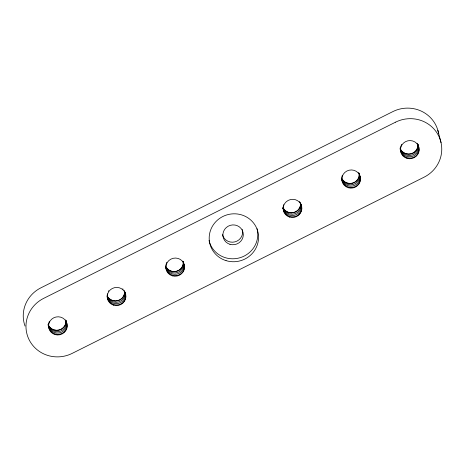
<?xml version="1.0" encoding="UTF-8"?>
<svg xmlns="http://www.w3.org/2000/svg" width="465" height="465" viewBox="0 0 465 465"><rect width="100%" height="100%" fill="white"/><g stroke="black" fill="none" stroke-linecap="round" stroke-linejoin="round"><path stroke-width="0.7" d="M437.832 130.223L441.047 142.656M242.282 229.443A10.236 9.899 -14.5 0 1 234.906 241.876A10.236 9.899 -14.5 0 1 222.456 234.534M438.571 133.374A31.998 30.934 -14.5 0 0 392.832 111.612L40.903 287.829A31.998 30.934 -14.5 0 0 25.04 326.075M124.719 291.509A9.387 9.073 -14.5 0 1 117.895 300.582A9.387 9.073 -14.5 0 1 107.252 296.565M183.338 261.568A9.387 9.073 -14.5 0 1 176.834 271.13A9.387 9.073 -14.5 0 1 165.906 267.195M300.681 203.403A9.387 9.073 -14.5 0 1 293.572 212.552A9.387 9.073 -14.5 0 1 282.941 207.96M359.335 174.032A9.387 9.073 -14.5 0 1 352.232 183.181A9.387 9.073 -14.5 0 1 341.595 178.589M417.994 144.667A9.387 9.073 -14.5 0 1 410.886 153.816A9.387 9.073 -14.5 0 1 400.249 149.219M66.065 320.879A9.387 9.073 -14.5 0 1 58.671 330.098A9.387 9.073 -14.5 0 1 48.075 324.919M257.064 228.652A24.744 23.924 -14.5 0 1 238.812 258.052A24.744 23.924 -14.5 0 1 209.018 240.504M300.553 202.961A9.283 8.806 12 0 1 294.188 212.54A9.283 8.806 12 0 1 283.121 207.872M300.716 204.298A9.283 8.806 12 0 1 296.56 216.027A9.283 8.806 12 0 1 284.15 211.848A9.283 8.951 -46.8 0 1 283.278 206.326M300.652 203.205A9.283 8.806 12 0 1 295.077 213.697A9.283 8.806 12 0 1 283.464 209.198A9.283 8.951 -46.8 0 1 283.011 208.163M299.454 201.566A9.283 8.951 -46.8 0 1 300.099 202.484M283.388 205.763A9.283 8.951 -46.8 0 1 283.702 204.652M300.373 202.972A9.283 8.806 12 0 1 296.217 214.702A9.283 8.806 12 0 1 283.807 210.523M283.807 210.523A9.283 8.951 -46.8 0 1 282.935 207.843M65.931 320.437A9.283 8.806 12 0 1 59.567 330.016A9.283 8.806 12 0 1 48.5 325.349M66.1 321.774A9.283 8.806 12 0 1 61.938 333.504A9.283 8.806 12 0 1 49.528 329.325A9.283 8.951 -46.8 0 1 48.552 324.942M66.036 320.681A9.283 8.806 12 0 1 60.456 331.173A9.283 8.806 12 0 1 48.842 326.674A9.283 8.951 -46.8 0 1 48.075 324.553M65.478 319.961A9.283 8.951 -46.8 0 1 65.757 320.449M48.587 324.372A9.283 8.951 -46.8 0 1 48.906 322.681M49.087 322.129A9.283 8.951 -46.8 0 1 49.296 321.588M65.757 320.449A9.283 8.806 12 0 1 61.595 332.179A9.283 8.806 12 0 1 49.185 327.999A9.283 8.951 -46.8 0 1 48.244 324.756M124.585 291.073A9.283 8.806 12 0 1 118.226 300.646A9.283 8.806 12 0 1 107.153 295.978M124.754 292.404A9.283 8.806 12 0 1 120.592 304.133A9.283 8.806 12 0 1 108.182 299.954A9.283 8.951 -46.8 0 1 107.421 293.868M124.69 291.311A9.283 8.806 12 0 1 119.116 301.802A9.283 8.806 12 0 1 107.496 297.304A9.283 8.951 -46.8 0 1 107.258 296.792M122.737 288.846A9.283 8.951 -46.8 0 1 123.126 289.247M124.132 290.59A9.283 8.951 -46.8 0 1 124.411 291.084A9.283 8.806 12 0 1 120.249 302.808A9.283 8.806 12 0 1 107.839 298.629A9.283 8.951 -46.8 0 1 107.217 297.059M108.467 291.183A9.283 8.951 -46.8 0 1 108.775 290.689M183.245 261.702A9.283 8.806 12 0 1 176.88 271.281A9.283 8.806 12 0 1 165.807 266.608M183.408 263.039A9.283 8.806 12 0 1 179.252 274.769A9.283 8.806 12 0 1 166.836 270.584A9.283 8.951 -46.8 0 1 166.075 264.498M183.169 261.411A9.283 8.806 12 0 1 178.037 272.333A9.283 8.806 12 0 1 166.15 267.933A9.283 8.951 -46.8 0 1 165.703 266.898M182.792 261.225A9.283 8.951 -46.8 0 1 183.065 261.714A9.283 8.806 12 0 1 178.909 273.437A9.283 8.806 12 0 1 166.493 269.258A9.283 8.951 -46.8 0 1 165.732 267.143M166.22 263.94A9.283 8.951 -46.8 0 1 166.394 263.388M166.604 262.853A9.283 8.951 -46.8 0 1 166.848 262.324M417.861 144.226A9.283 8.806 12 0 1 411.496 153.805A9.283 8.806 12 0 1 400.429 149.131M418.029 145.562A9.283 8.806 12 0 1 413.867 157.292A9.283 8.806 12 0 1 401.458 153.107A9.283 8.951 -46.8 0 1 400.516 148.155M417.965 144.464A9.283 8.806 12 0 1 412.385 154.955A9.283 8.806 12 0 1 400.772 150.457A9.283 8.951 -46.8 0 1 400.144 148.887M400.138 147.975A9.283 8.951 -46.8 0 0 401.115 151.782A9.283 8.806 12 0 0 413.525 155.961A9.283 8.806 12 0 0 417.686 144.237A9.283 8.951 -46.8 0 0 417.099 143.278M400.586 147.585A9.283 8.951 -46.8 0 1 400.836 146.463M401.016 145.911A9.283 8.951 -46.8 0 1 401.225 145.376M401.469 144.847A9.283 8.951 -46.8 0 1 401.743 144.336M359.276 174.143A9.283 8.806 12 0 1 352.563 183.245A9.283 8.806 12 0 1 341.775 178.502M359.102 173.05A9.283 8.806 12 0 1 359.207 173.596M359.369 174.927A9.283 8.806 12 0 1 355.214 186.657A9.283 8.806 12 0 1 342.804 182.478A9.283 8.951 -46.8 0 1 341.932 176.956M359.445 174.375A9.283 8.806 12 0 1 353.458 184.413A9.283 8.806 12 0 1 342.118 179.827A9.283 8.951 -46.8 0 1 341.49 178.258M358.445 172.643A9.283 8.951 -46.8 0 1 359.032 173.608A9.283 8.806 12 0 1 354.871 185.332A9.283 8.806 12 0 1 342.461 181.152A9.283 8.951 -46.8 0 1 341.589 178.479M342.042 176.392A9.283 8.951 -46.8 0 1 342.356 175.282M395.564 122.161L43.634 298.379A31.998 30.934 -14.5 0 0 29.336 340.188A31.998 30.934 -14.5 0 0 72.168 353.388L424.097 177.171A31.998 30.934 -14.5 0 0 438.396 135.367A31.998 30.934 -14.5 0 0 395.564 122.161M226.06 260.638A24.744 23.924 -14.5 0 0 258.058 232.581A24.744 23.924 -14.5 0 0 217.481 220.102A24.744 23.924 -14.5 0 0 226.06 260.638M172.335 275.844A9.387 9.073 -14.5 0 0 184.367 265.085A9.387 9.073 -14.5 0 0 168.923 260.499A9.387 9.073 -14.5 0 0 172.335 275.844M113.681 305.214A9.387 9.073 -14.5 0 0 125.713 294.455A9.387 9.073 -14.5 0 0 110.269 289.869A9.387 9.073 -14.5 0 0 113.681 305.214M55.027 334.585A9.387 9.073 -14.5 0 0 67.059 323.826A9.387 9.073 -14.5 0 0 51.615 319.24A9.387 9.073 -14.5 0 0 55.027 334.585M289.649 217.108A9.387 9.073 -14.5 0 0 301.675 206.35A9.387 9.073 -14.5 0 0 286.237 201.764A9.387 9.073 -14.5 0 0 289.649 217.108M348.302 187.738A9.387 9.073 -14.5 0 0 360.329 176.979A9.387 9.073 -14.5 0 0 344.891 172.393A9.387 9.073 -14.5 0 0 348.302 187.738M406.956 158.367A9.387 9.073 -14.5 0 0 418.988 147.608A9.387 9.073 -14.5 0 0 403.544 143.022A9.387 9.073 -14.5 0 0 406.956 158.367M229.966 244.311A10.236 9.899 -14.5 0 0 243.09 232.576A10.236 9.899 -14.5 0 0 226.246 227.577A10.236 9.899 -14.5 0 0 229.966 244.311"/></g></svg>
